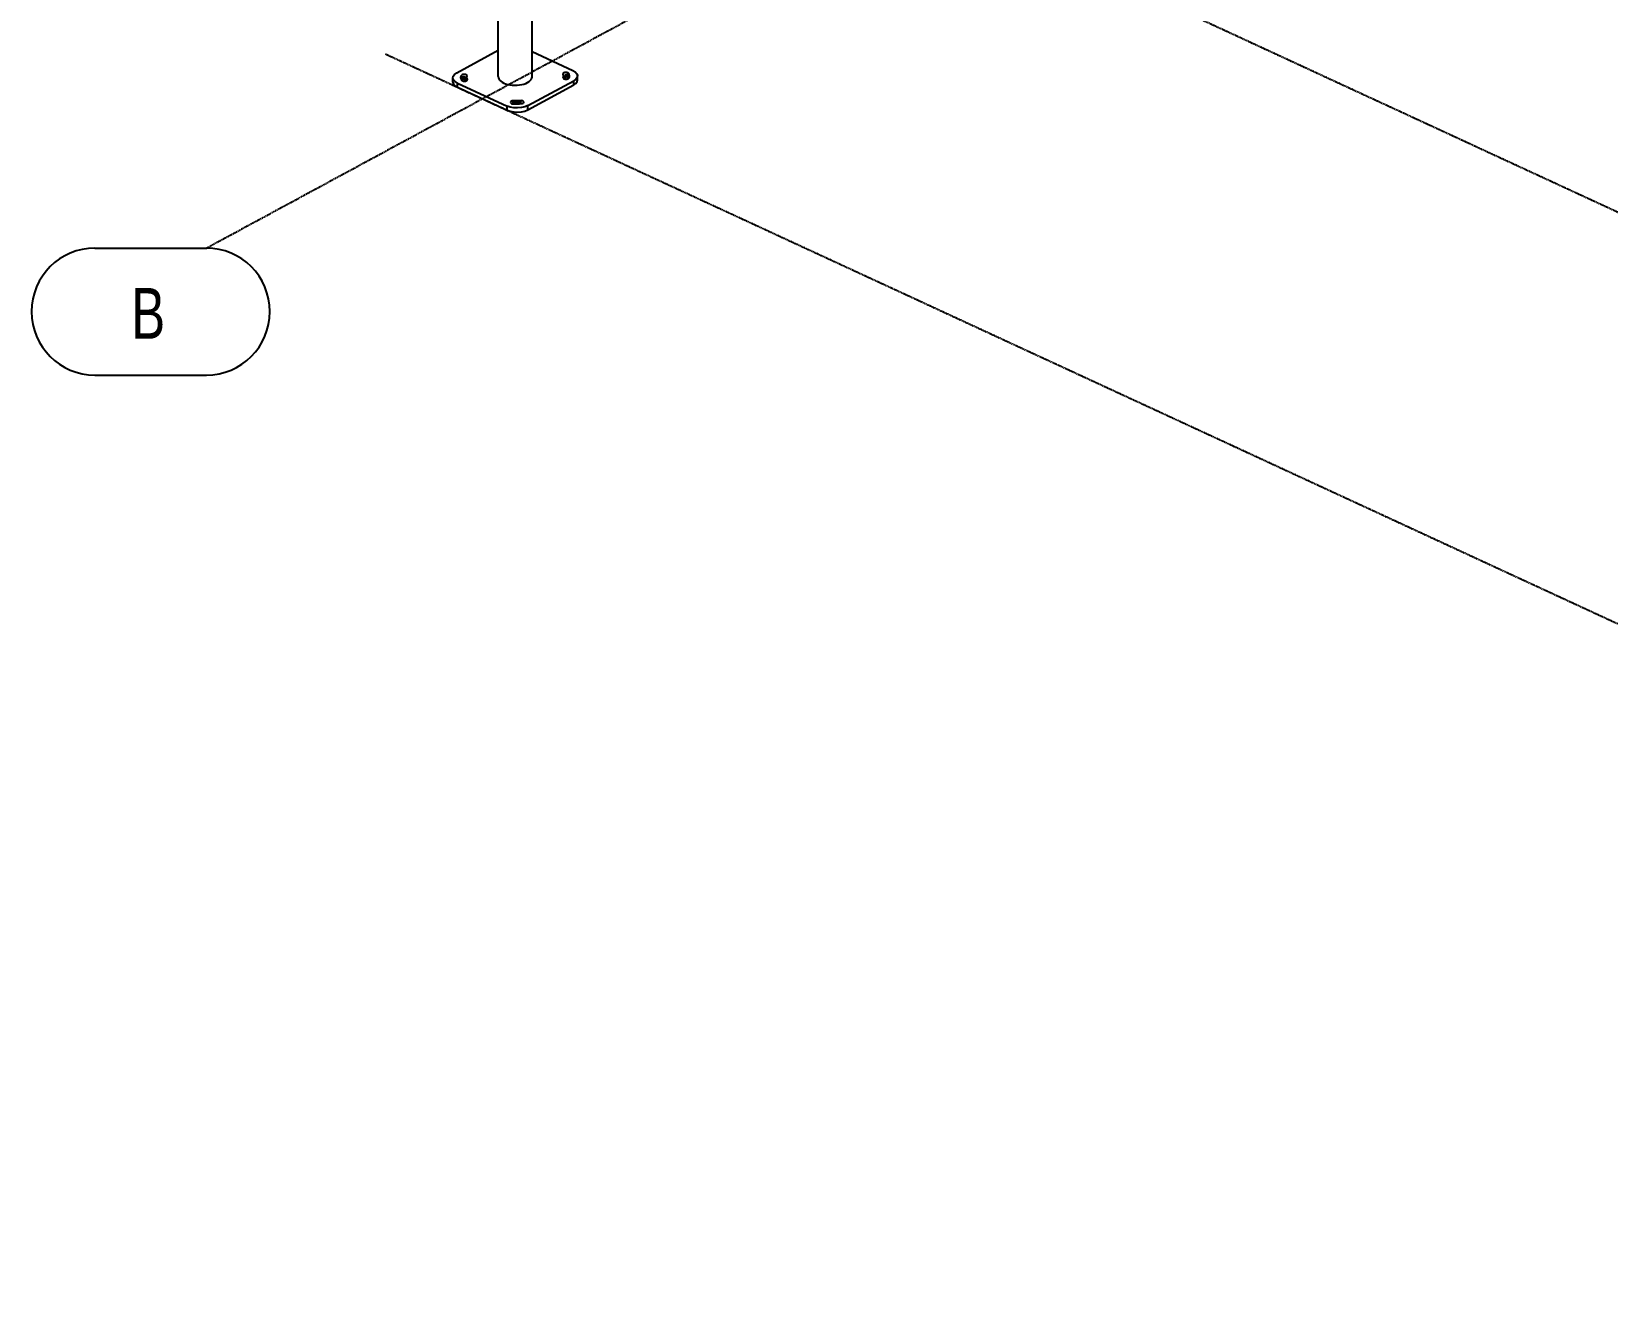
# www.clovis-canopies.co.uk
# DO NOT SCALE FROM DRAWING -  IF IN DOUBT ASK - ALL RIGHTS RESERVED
# Model space of a CAD drawing. Header units: millimetres. Extents: x 374 to 117179, y 600 to 17652.
# Drawn here: x 374 to 6893, y 2157 to 7371 of the extents above; entities that cross this region are included whole.
import ezdxf

# ---------------------------------------------------------------- set-up
doc = ezdxf.new("R2010")
doc.units = ezdxf.units.MM
doc.linetypes.add('DXK_LINE_DOT3', pattern=[5.9187, 2.979, -0.9799, 0.9799, -0.9799])
doc.styles.add('romsim', font='', dxfattribs={"height": 0.2})
doc.styles.get('romsim').set_extended_font_data('romsim')

# ---------------------------------------------------------------- blocks, each defined once
blk = doc.blocks.new('GridLine-502061-2286 - 2165')
at = {"color": 246, "linetype": 'DXK_LINE_DOT3'}
blk.add_line((1097.5, 6475.3), (9065.2, 10785), dxfattribs=at)
at = {"color": 246, "linetype": 'Continuous'}
for p, q in [((636.8, 6475.3), (1097.5, 6475.3)), ((636.8, 5950.3), (1097.5, 5950.3))]:
    blk.add_line(p, q, dxfattribs=at)
for centre, start, end in [((636.8, 6212.8), 90, 270), ((1097.5, 6212.8), 270, 90)]:
    blk.add_arc(centre, 262.5, start, end, dxfattribs=at)
at = {"color": 136, "linetype": 'Continuous', "style": 'romsim', "width": 0.75}
blk.add_text('B', height=210, dxfattribs=at).set_placement((786.8, 6100.3))
blk = doc.blocks.new('GridLine-502061-2289 - 2165')
at = {"color": 246, "linetype": 'DXK_LINE_DOT3'}
blk.add_line((1838.2, 7278), (12918, 2157), dxfattribs=at)
blk = doc.blocks.new('GridLine-502061-2290 - 2165')
at = {"color": 246, "linetype": 'DXK_LINE_DOT3'}
blk.add_line((3535.2, 8195.9), (14245.4, 3245.7), dxfattribs=at)
blk = doc.blocks.new('Bolt-502061-14080 - 2165')
at = {"color": 7, "linetype": 'Continuous'}
for p, q in [((2156.2, 7180.8), (2155.6, 7179.8)), ((2155.6, 7167.7), (2155.6, 7179.8)), ((2157.5, 7181.8), (2156.2, 7180.8)), ((2159.2, 7182.5), (2157.5, 7181.8)), ((2157.9, 7179.9), (2159.1, 7181)), ((2158, 7178.6), (2157.9, 7179.9)), ((2157.9, 7166.7), (2157.9, 7179.9)), ((2159.4, 7177.5), (2158, 7178.6)), ((2159.1, 7181), (2161.3, 7181.7)), ((2161.4, 7182.9), (2159.2, 7182.5)), ((2161.7, 7176.9), (2159.4, 7177.5)), ((2161.3, 7181.7), (2163.9, 7181.8)), ((2163.6, 7182.9), (2161.4, 7182.9)), ((2164.3, 7176.9), (2161.7, 7176.9)), ((2165.8, 7182.6), (2163.6, 7182.9)), ((2163.9, 7181.8), (2166.2, 7181.2)), ((2166.5, 7177.6), (2164.3, 7176.9)), ((2167.7, 7182), (2165.8, 7182.6)), ((2166.2, 7181.2), (2167.6, 7180.1)), ((2167.7, 7178.8), (2166.5, 7177.6)), ((2167.6, 7180.1), (2167.7, 7178.8)), ((2169.1, 7181.1), (2167.7, 7182)), ((2167.7, 7165.7), (2167.7, 7178.8)), ((2169.9, 7180), (2169.1, 7181.1)), ((2170, 7178.9), (2169.9, 7180)), ((2170, 7166.1), (2170, 7178.9)), ((2580.1, 7189.2), (2579.5, 7188.1)), ((2579.5, 7174.6), (2579.5, 7188.1)), ((2581.4, 7190.1), (2580.1, 7189.2)), ((2583.2, 7190.8), (2581.4, 7190.1)), ((2581.8, 7188.2), (2583.1, 7189.4)), ((2581.9, 7186.9), (2581.8, 7188.2)), ((2581.8, 7174.1), (2581.8, 7188.2)), ((2583.3, 7185.8), (2581.9, 7186.9)), ((2583.1, 7189.4), (2585.2, 7190)), ((2585.3, 7191.2), (2583.2, 7190.8)), ((2585.6, 7185.2), (2583.3, 7185.8)), ((2585.2, 7190), (2587.8, 7190.1)), ((2587.6, 7191.3), (2585.3, 7191.2)), ((2588.2, 7185.3), (2585.6, 7185.2)), ((2589.8, 7190.9), (2587.6, 7191.3)), ((2587.8, 7190.1), (2590.1, 7189.5)), ((2590.4, 7186), (2588.2, 7185.3)), ((2591.6, 7190.3), (2589.8, 7190.9)), ((2590.1, 7189.5), (2591.5, 7188.4)), ((2591.6, 7187.1), (2590.4, 7186)), ((2591.5, 7188.4), (2591.6, 7187.1)), ((2593, 7189.4), (2591.6, 7190.3)), ((2591.6, 7174.6), (2591.6, 7187.1)), ((2593.8, 7188.4), (2593, 7189.4)), ((2593.9, 7187.2), (2593.8, 7188.4)), ((2593.9, 7187.2), (2593.9, 7175.4)), ((2376.5, 7079), (2375.9, 7077.9)), ((2375.9, 7071.3), (2375.9, 7077.9)), ((2377.8, 7080), (2376.5, 7079)), ((2379.5, 7080.7), (2377.8, 7080)), ((2378.2, 7078.1), (2379.4, 7079.2)), ((2378.3, 7076.8), (2378.2, 7078.1)), ((2378.2, 7071.3), (2378.2, 7078.1)), ((2379.7, 7075.7), (2378.3, 7076.8)), ((2379.4, 7079.2), (2381.6, 7079.9)), ((2381.7, 7081.1), (2379.5, 7080.7)), ((2382, 7075.1), (2379.7, 7075.7)), ((2381.6, 7079.9), (2384.2, 7079.9)), ((2383.9, 7081.1), (2381.7, 7081.1)), ((2384.6, 7075.1), (2382, 7075.1)), ((2386.1, 7080.8), (2383.9, 7081.1)), ((2384.2, 7079.9), (2386.5, 7079.3)), ((2386.8, 7075.8), (2384.6, 7075.1)), ((2388, 7080.2), (2386.1, 7080.8)), ((2386.5, 7079.3), (2387.9, 7078.2)), ((2388, 7077), (2386.8, 7075.8)), ((2387.9, 7078.2), (2388, 7077)), ((2389.4, 7079.3), (2388, 7080.2)), ((2388, 7071.5), (2388, 7077)), ((2390.2, 7078.2), (2389.4, 7079.3)), ((2390.3, 7077.1), (2390.2, 7078.2)), ((2390.3, 7071.6), (2390.3, 7077.1))]:
    blk.add_line(p, q, dxfattribs=at)
blk = doc.blocks.new('Part-502061-14074 - 2165')
at = {"color": 7, "linetype": 'Continuous'}
for p, q in [((2304.9, 7184.6), (2304.9, 11419.4)), ((2444.6, 7182.4), (2444.6, 11465.5)), ((2304.9, 7184.6), (2305.3, 7179.6)), ((2305.3, 7179.6), (2307.1, 7174.7)), ((2307.1, 7174.7), (2310.3, 7170)), ((2437.3, 7168), (2441.1, 7172.6)), ((2441.1, 7172.6), (2443.5, 7177.4)), ((2443.5, 7177.4), (2444.6, 7182.4)), ((2310.3, 7170), (2314.8, 7165.6)), ((2314.8, 7165.6), (2320.5, 7161.5)), ((2320.5, 7161.5), (2327.3, 7157.8)), ((2327.3, 7157.8), (2335.1, 7154.7)), ((2335.1, 7154.7), (2343.7, 7152.2)), ((2343.7, 7152.2), (2352.9, 7150.3)), ((2352.9, 7150.3), (2362.6, 7149.1)), ((2362.6, 7149.1), (2372.5, 7148.6)), ((2372.5, 7148.6), (2382.5, 7148.8)), ((2382.5, 7148.8), (2392.3, 7149.7)), ((2392.3, 7149.7), (2401.7, 7151.3)), ((2401.7, 7151.3), (2410.6, 7153.5)), ((2410.6, 7153.5), (2418.8, 7156.4)), ((2418.8, 7156.4), (2426, 7159.8)), ((2426, 7159.8), (2432.3, 7163.7)), ((2432.3, 7163.7), (2437.3, 7168))]:
    blk.add_line(p, q, dxfattribs=at)
blk = doc.blocks.new('Part-502061-14079 - 2165')
at = {"color": 7, "linetype": 'Continuous'}
for p, q in [((2132.9, 7200), (2304.9, 7293)), ((2444.6, 7287.4), (2613.3, 7209.4)), ((2117, 7178.4), (2118.4, 7186.2)), ((2119.6, 7170.7), (2117, 7178.4)), ((2117, 7161.1), (2117, 7178.4)), ((2118.4, 7186.2), (2123.8, 7193.6)), ((2126.2, 7163.6), (2119.6, 7170.7)), ((2123.8, 7193.6), (2132.9, 7200)), ((2150.4, 7183.6), (2150.3, 7179.1)), ((2150.3, 7179.1), (2151.1, 7174.6)), ((2151.5, 7188), (2150.4, 7183.6)), ((2150.4, 7178.4), (2150.4, 7183.6)), ((2151.1, 7174.6), (2152.9, 7170.2)), ((2152.4, 7189.5), (2151.5, 7188)), ((2151.5, 7173.6), (2151.5, 7188)), ((2152.3, 7171.9), (2152.4, 7172.1)), ((2154, 7190.8), (2152.4, 7189.5)), ((2152.4, 7172.1), (2152.4, 7189.5)), ((2152.4, 7172.1), (2154, 7173.4)), ((2156.1, 7191.8), (2154, 7190.8)), ((2154, 7173.4), (2156.1, 7174.5)), ((2158.7, 7192.6), (2156.1, 7191.8)), ((2156.1, 7174.5), (2158.7, 7175.3)), ((2161.5, 7193.1), (2158.7, 7192.6)), ((2158.7, 7175.3), (2161.5, 7175.7)), ((2164.5, 7193.2), (2161.5, 7193.1)), ((2161.5, 7175.7), (2164.5, 7175.8)), ((2167.5, 7192.9), (2164.5, 7193.2)), ((2164.5, 7175.8), (2167.5, 7175.6)), ((2170.3, 7192.3), (2167.5, 7192.9)), ((2167.5, 7175.6), (2170.3, 7175)), ((2172.7, 7191.4), (2170.3, 7192.3)), ((2170.3, 7175), (2172.7, 7174)), ((2174.5, 7190.2), (2172.7, 7191.4)), ((2172.7, 7174), (2174.5, 7172.9)), ((2175.8, 7188.8), (2174.5, 7190.2)), ((2174.5, 7172.9), (2175.3, 7172)), ((2175.3, 7179.6), (2175.4, 7182.7)), ((2175.9, 7176.4), (2175.3, 7179.6)), ((2175.3, 7168.3), (2175.3, 7179.6)), ((2175.4, 7182.7), (2176.1, 7185.8)), ((2176.3, 7187.3), (2175.8, 7188.8)), ((2175.9, 7168.7), (2175.9, 7176.4)), ((2177.1, 7173.4), (2175.9, 7176.4)), ((2176.1, 7185.8), (2176.3, 7187.3)), ((2176.2, 7169), (2177.2, 7170.4)), ((2177.1, 7170.3), (2177.1, 7173.4)), ((2177.5, 7171.9), (2177.1, 7173.4)), ((2177.2, 7170.4), (2177.5, 7171.9)), ((2572.3, 7196.6), (2572, 7195.1)), ((2572, 7195.1), (2572.4, 7193.6)), ((2573.3, 7198), (2572.3, 7196.6)), ((2572.4, 7193.6), (2573.6, 7190.5)), ((2573.4, 7181.2), (2573.2, 7179.7)), ((2573.2, 7179.7), (2573.7, 7178.2)), ((2575, 7199.3), (2573.3, 7198)), ((2574.1, 7184.3), (2573.4, 7181.2)), ((2573.4, 7179.2), (2573.4, 7181.2)), ((2573.6, 7190.5), (2574.2, 7187.4)), ((2573.7, 7178.2), (2575, 7176.8)), ((2574.2, 7187.4), (2574.1, 7184.3)), ((2574.1, 7177.7), (2574.1, 7184.3)), ((2574.2, 7177.6), (2574.2, 7187.4)), ((2574.2, 7181.4), (2575, 7181.9)), ((2577.2, 7200.3), (2575, 7199.3)), ((2575, 7181.9), (2577.2, 7183)), ((2575, 7176.8), (2576.9, 7175.6)), ((2576.9, 7175.6), (2579.2, 7174.7)), ((2579.9, 7201), (2577.2, 7200.3)), ((2577.2, 7183), (2579.9, 7183.7)), ((2579.2, 7174.7), (2582, 7174.1)), ((2582.8, 7201.4), (2579.9, 7201)), ((2579.9, 7183.7), (2582.8, 7184.1)), ((2582, 7174.1), (2585, 7173.8)), ((2585.8, 7201.4), (2582.8, 7201.4)), ((2582.8, 7184.1), (2585.8, 7184.1)), ((2585, 7173.8), (2588, 7173.9)), ((2588.7, 7201.1), (2585.8, 7201.4)), ((2585.8, 7184.1), (2588.7, 7183.7)), ((2588, 7173.9), (2590.8, 7174.4)), ((2591.4, 7200.4), (2588.7, 7201.1)), ((2588.7, 7183.7), (2591.4, 7183.1)), ((2590.8, 7174.4), (2593.4, 7175.2)), ((2593.7, 7199.4), (2591.4, 7200.4)), ((2591.4, 7183.1), (2593.7, 7182.1)), ((2593.4, 7175.2), (2595.5, 7176.2)), ((2595.5, 7198.2), (2593.7, 7199.4)), ((2593.7, 7182.1), (2595.5, 7180.8)), ((2595.5, 7180.8), (2595.5, 7198.2)), ((2596.6, 7196.8), (2595.5, 7198.2)), ((2595.5, 7180.8), (2596.6, 7179.4)), ((2595.5, 7176.2), (2597.1, 7177.5)), ((2596.6, 7179.4), (2596.6, 7196.8)), ((2598.4, 7192.4), (2596.6, 7196.8)), ((2596.6, 7179.4), (2597.2, 7177.8)), ((2597.1, 7177.5), (2598, 7179)), ((2598, 7179), (2599.1, 7183.4)), ((2599.2, 7187.9), (2598.4, 7192.4)), ((2598.4, 7180.6), (2598.4, 7192.4)), ((2599.1, 7183.4), (2599.2, 7187.9)), ((2613.3, 7209.4), (2623.3, 7203.4)), ((2625.7, 7173.4), (2616.7, 7167)), ((2623.3, 7203.4), (2629.9, 7196.3)), ((2631.1, 7180.8), (2625.7, 7173.4)), ((2629.9, 7196.3), (2632.5, 7188.6)), ((2632.5, 7188.6), (2631.1, 7180.8)), ((2631.1, 7163.4), (2632.5, 7171.2)), ((2632.5, 7171.2), (2632.5, 7188.6)), ((2117, 7161.1), (2119.6, 7153.4)), ((2119.6, 7153.4), (2126.2, 7146.3)), ((2136.2, 7157.6), (2126.2, 7163.6)), ((2126.2, 7146.3), (2136.2, 7140.3)), ((2136.2, 7140.3), (2136.2, 7157.6)), ((2136.2, 7157.6), (2341.8, 7062.5)), ((2136.2, 7140.3), (2341.8, 7045.2)), ((2152.9, 7170.2), (2154, 7168.8)), ((2154, 7168.8), (2155.8, 7167.6)), ((2155.8, 7167.6), (2158.1, 7166.6)), ((2158.1, 7166.6), (2160.8, 7165.9)), ((2160.8, 7165.9), (2163.7, 7165.6)), ((2163.7, 7165.6), (2166.7, 7165.6)), ((2166.7, 7165.6), (2169.6, 7166)), ((2169.6, 7166), (2172.3, 7166.7)), ((2172.3, 7166.7), (2174.5, 7167.7)), ((2174.5, 7167.7), (2176.2, 7169)), ((2426.6, 7064.2), (2616.7, 7167)), ((2426.6, 7046.9), (2616.7, 7149.7)), ((2616.7, 7149.7), (2616.7, 7167)), ((2616.7, 7149.7), (2625.7, 7156.1)), ((2625.7, 7156.1), (2631.1, 7163.4)), ((2354.6, 7058), (2341.8, 7062.5)), ((2341.8, 7045.2), (2341.8, 7062.5)), ((2341.8, 7045.2), (2354.6, 7040.7)), ((2369.3, 7055.3), (2354.6, 7058)), ((2354.6, 7040.7), (2369.3, 7038)), ((2355.9, 7079.9), (2355.4, 7078.4)), ((2355.4, 7078.4), (2355.6, 7076.9)), ((2355.6, 7076.9), (2356.5, 7075.4)), ((2357.2, 7081.2), (2355.9, 7079.9)), ((2356.5, 7075.4), (2358.1, 7074.2)), ((2359, 7082.4), (2357.2, 7081.2)), ((2358.1, 7074.2), (2360.2, 7073.1)), ((2361.4, 7083.4), (2359, 7082.4)), ((2360.2, 7073.1), (2362.8, 7072.3)), ((2364.1, 7084), (2361.4, 7083.4)), ((2362.8, 7072.3), (2365.7, 7071.9)), ((2367.1, 7084.3), (2364.1, 7084)), ((2365.7, 7071.9), (2374.6, 7071.3)), ((2367.1, 7071.8), (2367.1, 7084.3)), ((2370.1, 7084.2), (2367.1, 7084.3)), ((2384.9, 7054.6), (2369.3, 7055.3)), ((2370.1, 7071.6), (2370.1, 7084.2)), ((2376.3, 7083.8), (2370.1, 7084.2)), ((2374.6, 7071.3), (2383.6, 7071.3)), ((2382.6, 7083.7), (2376.3, 7083.8)), ((2376.3, 7071.3), (2376.3, 7083.8)), ((2388.8, 7084), (2382.6, 7083.7)), ((2383.6, 7071.3), (2392.5, 7071.7)), ((2400.3, 7055.9), (2384.9, 7054.6)), ((2395, 7084.7), (2388.8, 7084)), ((2388.8, 7071.5), (2388.8, 7084)), ((2392.5, 7071.7), (2401.3, 7072.6)), ((2398, 7084.9), (2395, 7084.7)), ((2395, 7071.9), (2395, 7084.7)), ((2401, 7084.7), (2398, 7084.9)), ((2398, 7072.2), (2398, 7084.9)), ((2414.5, 7059.2), (2400.3, 7055.9)), ((2400.3, 7038.6), (2414.5, 7041.9)), ((2403.8, 7084.2), (2401, 7084.7)), ((2401.3, 7072.6), (2404.1, 7073.1)), ((2406.3, 7083.4), (2403.8, 7084.2)), ((2404.1, 7073.1), (2406.6, 7074)), ((2408.3, 7082.3), (2406.3, 7083.4)), ((2406.6, 7074), (2408.5, 7075.1)), ((2409.8, 7080.9), (2408.3, 7082.3)), ((2408.5, 7075.1), (2409.9, 7076.5)), ((2410.5, 7079.5), (2409.8, 7080.9)), ((2409.9, 7076.5), (2410.6, 7078)), ((2410.6, 7078), (2410.5, 7079.5)), ((2426.6, 7064.2), (2414.5, 7059.2)), ((2414.5, 7041.9), (2426.6, 7046.9)), ((2426.6, 7046.9), (2426.6, 7064.2)), ((2369.3, 7038), (2384.9, 7037.3)), ((2384.9, 7037.3), (2400.3, 7038.6))]:
    blk.add_line(p, q, dxfattribs=at)

msp = doc.modelspace()

# ---------------------------------------------------------------- block references
for name in ['Part-502061-14074 - 2165', 'GridLine-502061-2286 - 2165', 'GridLine-502061-2290 - 2165', 'GridLine-502061-2289 - 2165', 'Part-502061-14079 - 2165', 'Bolt-502061-14080 - 2165']:
    msp.add_blockref(name, (0, 0))

doc.saveas('drawing.dxf')
